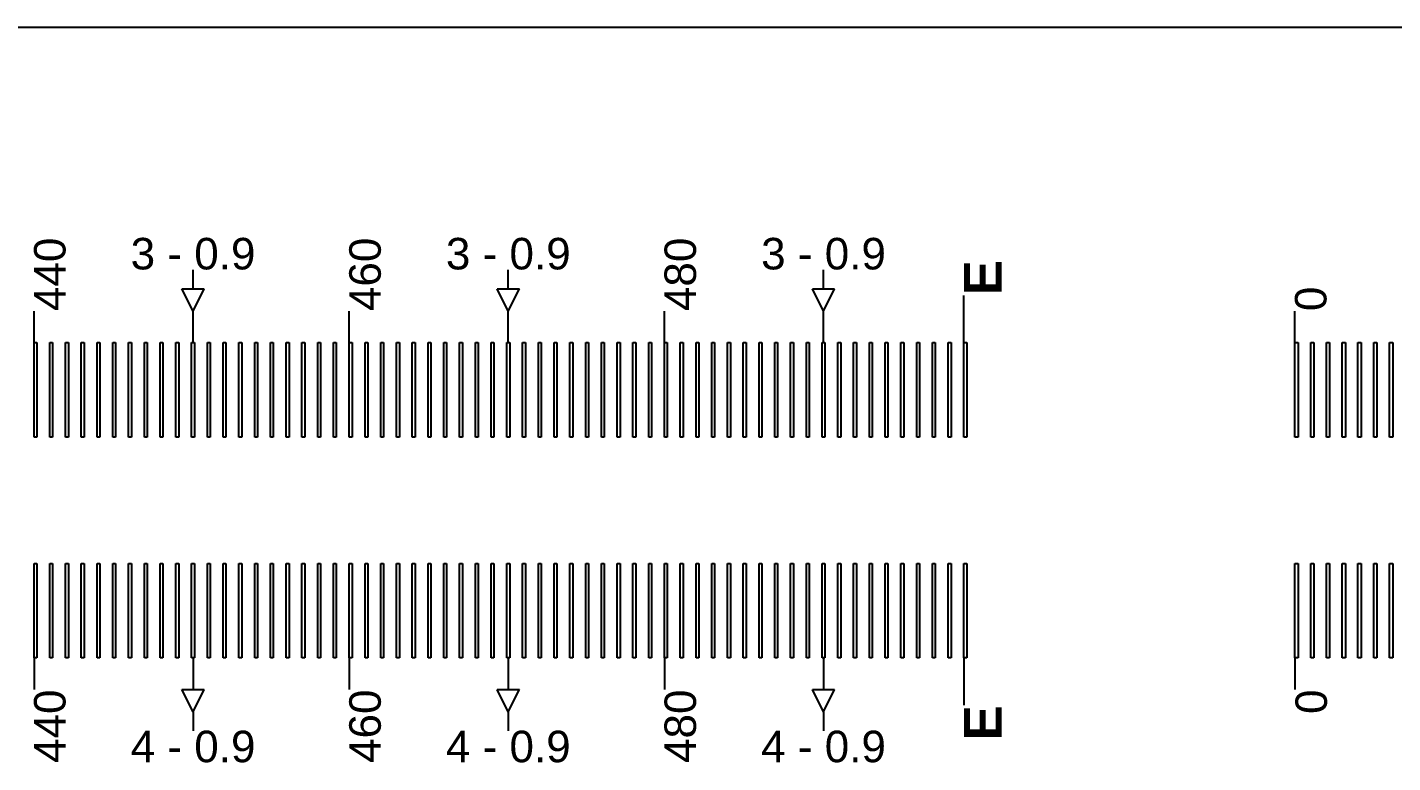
# Model space of a CAD drawing. Extents: x -119394 to 128420, y 74496 to 185496.
# Drawn here: x 11854.7 to 12287.8, y 156962.7 to 157195.9 of the extents above; entities that cross this region are included whole.
import ezdxf

# ---------------------------------------------------------------- set-up
doc = ezdxf.new("R2010")
doc.units = 13
doc.layers.add('CL - Label-1', color=120, linetype='Continuous')
doc.layers.add('CL - Label-2', color=132, linetype='Continuous')
doc.layers.add('CL - Sub-Micro', color=7, linetype='Continuous', true_color=0x47d1ff)
doc.styles.get("Standard").update_dxf_attribs({"font": 'arial.ttf'})

msp = doc.modelspace()

# ---------------------------------------------------------------- linework, layer by layer
for p, q in [((4356.79, 157195.86), (14856.79, 157195.86)), ((5281.79, 157195.86), (13931.79, 157195.86)), ((11907.24, 157112.94), (11907.24, 157118.94)), ((12007.24, 157112.94), (12007.24, 157118.94)), ((12107.24, 157112.94), (12107.24, 157118.94)), ((12151.79, 157095.86), (12151.79, 157110.86)), ((11856.79, 157095.86), (11856.79, 157105.86)), ((11907.24, 157095.86), (11907.24, 157105.86)), ((11956.79, 157095.86), (11956.79, 157105.86)), ((12007.24, 157095.86), (12007.24, 157105.86)), ((12056.79, 157095.86), (12056.79, 157105.86)), ((12107.24, 157095.86), (12107.24, 157105.86)), ((12256.79, 157095.86), (12256.79, 157105.86)), ((11856.79, 156995.86), (11856.79, 156985.86)), ((11907.24, 156995.86), (11907.24, 156985.86)), ((11956.79, 156995.86), (11956.79, 156985.86)), ((12007.24, 156995.86), (12007.24, 156985.86)), ((12056.79, 156995.86), (12056.79, 156985.86)), ((12107.24, 156995.86), (12107.24, 156985.86)), ((12151.79, 156995.86), (12151.79, 156980.86)), ((12256.79, 156995.86), (12256.79, 156985.86)), ((11907.24, 156978.79), (11907.24, 156972.79)), ((12007.24, 156978.79), (12007.24, 156972.79)), ((12107.24, 156978.79), (12107.24, 156972.79))]:
    msp.add_line(p, q)
at = {"layer": 'CL - Label-2'}
for p, q in [((11907.24, 157105.86), (11903.7, 157112.96)), ((11903.7, 157112.96), (11910.77, 157112.96)), ((11907.24, 157105.86), (11910.77, 157112.96)), ((12007.24, 157105.86), (12003.7, 157112.96)), ((12003.7, 157112.96), (12010.77, 157112.96)), ((12007.24, 157105.86), (12010.77, 157112.96)), ((12107.24, 157105.86), (12103.7, 157112.96)), ((12103.7, 157112.96), (12110.77, 157112.96)), ((12107.24, 157105.86), (12110.77, 157112.96)), ((11907.24, 156978.79), (11903.7, 156985.89)), ((11903.7, 156985.89), (11910.77, 156985.89)), ((11907.24, 156978.79), (11910.77, 156985.89)), ((12007.24, 156978.79), (12003.7, 156985.89)), ((12003.7, 156985.89), (12010.77, 156985.89)), ((12007.24, 156978.79), (12010.77, 156985.89)), ((12107.24, 156978.79), (12103.7, 156985.89)), ((12103.7, 156985.89), (12110.77, 156985.89)), ((12107.24, 156978.79), (12110.77, 156985.89))]:
    msp.add_line(p, q, dxfattribs=at)
at = {"layer": 'CL - Sub-Micro'}
for p, q in [((11856.79, 157095.86), (11857.69, 157095.86)), ((11856.79, 157065.86), (11856.79, 157095.86)), ((11857.69, 157095.86), (11857.69, 157065.86)), ((11861.79, 157095.86), (11862.69, 157095.86)), ((11861.79, 157065.86), (11861.79, 157095.86)), ((11862.69, 157095.86), (11862.69, 157065.86)), ((11866.79, 157095.86), (11867.69, 157095.86)), ((11866.79, 157065.86), (11866.79, 157095.86)), ((11867.69, 157095.86), (11867.69, 157065.86)), ((11871.79, 157095.86), (11872.69, 157095.86)), ((11871.79, 157065.86), (11871.79, 157095.86)), ((11872.69, 157095.86), (11872.69, 157065.86)), ((11876.79, 157095.86), (11877.69, 157095.86)), ((11876.79, 157065.86), (11876.79, 157095.86)), ((11877.69, 157095.86), (11877.69, 157065.86)), ((11881.79, 157095.86), (11882.69, 157095.86)), ((11881.79, 157065.86), (11881.79, 157095.86)), ((11882.69, 157095.86), (11882.69, 157065.86)), ((11886.79, 157095.86), (11887.69, 157095.86)), ((11886.79, 157065.86), (11886.79, 157095.86)), ((11887.69, 157095.86), (11887.69, 157065.86)), ((11891.79, 157095.86), (11892.69, 157095.86)), ((11891.79, 157065.86), (11891.79, 157095.86)), ((11892.69, 157095.86), (11892.69, 157065.86)), ((11896.79, 157095.86), (11897.69, 157095.86)), ((11896.79, 157065.86), (11896.79, 157095.86)), ((11897.69, 157095.86), (11897.69, 157065.86)), ((11901.79, 157095.86), (11902.69, 157095.86)), ((11901.79, 157065.86), (11901.79, 157095.86)), ((11902.69, 157095.86), (11902.69, 157065.86)), ((11906.79, 157095.86), (11907.69, 157095.86)), ((11906.79, 157065.86), (11906.79, 157095.86)), ((11907.69, 157095.86), (11907.69, 157065.86)), ((11911.79, 157095.86), (11912.69, 157095.86)), ((11911.79, 157065.86), (11911.79, 157095.86)), ((11912.69, 157095.86), (11912.69, 157065.86)), ((11916.79, 157095.86), (11917.69, 157095.86)), ((11916.79, 157065.86), (11916.79, 157095.86)), ((11917.69, 157095.86), (11917.69, 157065.86)), ((11921.79, 157095.86), (11922.69, 157095.86)), ((11921.79, 157065.86), (11921.79, 157095.86)), ((11922.69, 157095.86), (11922.69, 157065.86)), ((11926.79, 157095.86), (11927.69, 157095.86)), ((11926.79, 157065.86), (11926.79, 157095.86)), ((11927.69, 157095.86), (11927.69, 157065.86)), ((11931.79, 157095.86), (11932.69, 157095.86)), ((11931.79, 157065.86), (11931.79, 157095.86)), ((11932.69, 157095.86), (11932.69, 157065.86)), ((11936.79, 157095.86), (11937.69, 157095.86)), ((11936.79, 157065.86), (11936.79, 157095.86)), ((11937.69, 157095.86), (11937.69, 157065.86)), ((11941.79, 157095.86), (11942.69, 157095.86)), ((11941.79, 157065.86), (11941.79, 157095.86)), ((11942.69, 157095.86), (11942.69, 157065.86)), ((11946.79, 157095.86), (11947.69, 157095.86)), ((11946.79, 157065.86), (11946.79, 157095.86)), ((11947.69, 157095.86), (11947.69, 157065.86)), ((11951.79, 157095.86), (11952.69, 157095.86)), ((11951.79, 157065.86), (11951.79, 157095.86)), ((11952.69, 157095.86), (11952.69, 157065.86)), ((11956.79, 157095.86), (11957.69, 157095.86)), ((11956.79, 157065.86), (11956.79, 157095.86)), ((11957.69, 157095.86), (11957.69, 157065.86)), ((11961.79, 157095.86), (11962.69, 157095.86)), ((11961.79, 157065.86), (11961.79, 157095.86)), ((11962.69, 157095.86), (11962.69, 157065.86)), ((11966.79, 157095.86), (11967.69, 157095.86)), ((11966.79, 157065.86), (11966.79, 157095.86)), ((11967.69, 157095.86), (11967.69, 157065.86)), ((11971.79, 157095.86), (11972.69, 157095.86)), ((11971.79, 157065.86), (11971.79, 157095.86)), ((11972.69, 157095.86), (11972.69, 157065.86)), ((11976.79, 157095.86), (11977.69, 157095.86)), ((11976.79, 157065.86), (11976.79, 157095.86)), ((11977.69, 157095.86), (11977.69, 157065.86)), ((11981.79, 157095.86), (11982.69, 157095.86)), ((11981.79, 157065.86), (11981.79, 157095.86)), ((11982.69, 157095.86), (11982.69, 157065.86)), ((11986.79, 157095.86), (11987.69, 157095.86)), ((11986.79, 157065.86), (11986.79, 157095.86)), ((11987.69, 157095.86), (11987.69, 157065.86)), ((11991.79, 157095.86), (11992.69, 157095.86)), ((11991.79, 157065.86), (11991.79, 157095.86)), ((11992.69, 157095.86), (11992.69, 157065.86)), ((11996.79, 157095.86), (11997.69, 157095.86)), ((11996.79, 157065.86), (11996.79, 157095.86)), ((11997.69, 157095.86), (11997.69, 157065.86)), ((12001.79, 157095.86), (12002.69, 157095.86)), ((12001.79, 157065.86), (12001.79, 157095.86)), ((12002.69, 157095.86), (12002.69, 157065.86)), ((12006.79, 157095.86), (12007.69, 157095.86)), ((12006.79, 157065.86), (12006.79, 157095.86)), ((12007.69, 157095.86), (12007.69, 157065.86)), ((12011.79, 157095.86), (12012.69, 157095.86)), ((12011.79, 157065.86), (12011.79, 157095.86)), ((12012.69, 157095.86), (12012.69, 157065.86)), ((12016.79, 157095.86), (12017.69, 157095.86)), ((12016.79, 157065.86), (12016.79, 157095.86)), ((12017.69, 157095.86), (12017.69, 157065.86)), ((12021.79, 157095.86), (12022.69, 157095.86)), ((12021.79, 157065.86), (12021.79, 157095.86)), ((12022.69, 157095.86), (12022.69, 157065.86)), ((12026.79, 157095.86), (12027.69, 157095.86)), ((12026.79, 157065.86), (12026.79, 157095.86)), ((12027.69, 157095.86), (12027.69, 157065.86)), ((12031.79, 157095.86), (12032.69, 157095.86)), ((12031.79, 157065.86), (12031.79, 157095.86)), ((12032.69, 157095.86), (12032.69, 157065.86)), ((12036.79, 157095.86), (12037.69, 157095.86)), ((12036.79, 157065.86), (12036.79, 157095.86)), ((12037.69, 157095.86), (12037.69, 157065.86)), ((12041.79, 157095.86), (12042.69, 157095.86)), ((12041.79, 157065.86), (12041.79, 157095.86)), ((12042.69, 157095.86), (12042.69, 157065.86)), ((12046.79, 157095.86), (12047.69, 157095.86)), ((12046.79, 157065.86), (12046.79, 157095.86)), ((12047.69, 157095.86), (12047.69, 157065.86)), ((12051.79, 157095.86), (12052.69, 157095.86)), ((12051.79, 157065.86), (12051.79, 157095.86)), ((12052.69, 157095.86), (12052.69, 157065.86)), ((12056.79, 157095.86), (12057.69, 157095.86)), ((12056.79, 157065.86), (12056.79, 157095.86)), ((12057.69, 157095.86), (12057.69, 157065.86)), ((12061.79, 157095.86), (12062.69, 157095.86)), ((12061.79, 157065.86), (12061.79, 157095.86)), ((12062.69, 157095.86), (12062.69, 157065.86)), ((12066.79, 157095.86), (12067.69, 157095.86)), ((12066.79, 157065.86), (12066.79, 157095.86)), ((12067.69, 157095.86), (12067.69, 157065.86)), ((12071.79, 157095.86), (12072.69, 157095.86)), ((12071.79, 157065.86), (12071.79, 157095.86)), ((12072.69, 157095.86), (12072.69, 157065.86)), ((12076.79, 157095.86), (12077.69, 157095.86)), ((12076.79, 157065.86), (12076.79, 157095.86)), ((12077.69, 157095.86), (12077.69, 157065.86)), ((12081.79, 157095.86), (12082.69, 157095.86)), ((12081.79, 157065.86), (12081.79, 157095.86)), ((12082.69, 157095.86), (12082.69, 157065.86)), ((12086.79, 157095.86), (12087.69, 157095.86)), ((12086.79, 157065.86), (12086.79, 157095.86)), ((12087.69, 157095.86), (12087.69, 157065.86)), ((12091.79, 157095.86), (12092.69, 157095.86)), ((12091.79, 157065.86), (12091.79, 157095.86)), ((12092.69, 157095.86), (12092.69, 157065.86)), ((12096.79, 157095.86), (12097.69, 157095.86)), ((12096.79, 157065.86), (12096.79, 157095.86)), ((12097.69, 157095.86), (12097.69, 157065.86)), ((12101.79, 157095.86), (12102.69, 157095.86)), ((12101.79, 157065.86), (12101.79, 157095.86)), ((12102.69, 157095.86), (12102.69, 157065.86)), ((12106.79, 157095.86), (12107.69, 157095.86)), ((12106.79, 157065.86), (12106.79, 157095.86)), ((12107.69, 157095.86), (12107.69, 157065.86)), ((12111.79, 157095.86), (12112.69, 157095.86)), ((12111.79, 157065.86), (12111.79, 157095.86)), ((12112.69, 157095.86), (12112.69, 157065.86)), ((12116.79, 157095.86), (12117.69, 157095.86)), ((12116.79, 157065.86), (12116.79, 157095.86)), ((12117.69, 157095.86), (12117.69, 157065.86)), ((12121.79, 157095.86), (12122.69, 157095.86)), ((12121.79, 157065.86), (12121.79, 157095.86)), ((12122.69, 157095.86), (12122.69, 157065.86)), ((12126.79, 157095.86), (12127.69, 157095.86)), ((12126.79, 157065.86), (12126.79, 157095.86)), ((12127.69, 157095.86), (12127.69, 157065.86)), ((12131.79, 157095.86), (12132.69, 157095.86)), ((12131.79, 157065.86), (12131.79, 157095.86)), ((12132.69, 157095.86), (12132.69, 157065.86)), ((12136.79, 157095.86), (12137.69, 157095.86)), ((12136.79, 157065.86), (12136.79, 157095.86)), ((12137.69, 157095.86), (12137.69, 157065.86)), ((12141.79, 157095.86), (12142.69, 157095.86)), ((12141.79, 157065.86), (12141.79, 157095.86)), ((12142.69, 157095.86), (12142.69, 157065.86)), ((12146.79, 157095.86), (12147.69, 157095.86)), ((12146.79, 157065.86), (12146.79, 157095.86)), ((12147.69, 157095.86), (12147.69, 157065.86)), ((12151.79, 157095.86), (12152.69, 157095.86)), ((12151.79, 157065.86), (12151.79, 157095.86)), ((12152.69, 157095.86), (12152.69, 157065.86)), ((12256.79, 157095.86), (12257.79, 157095.86)), ((12256.79, 157065.86), (12256.79, 157095.86)), ((12257.79, 157095.86), (12257.79, 157065.86)), ((12261.79, 157095.86), (12262.79, 157095.86)), ((12261.79, 157065.86), (12261.79, 157095.86)), ((12262.79, 157095.86), (12262.79, 157065.86)), ((12266.79, 157095.86), (12267.79, 157095.86)), ((12266.79, 157065.86), (12266.79, 157095.86)), ((12267.79, 157095.86), (12267.79, 157065.86)), ((12271.79, 157095.86), (12272.79, 157095.86)), ((12271.79, 157065.86), (12271.79, 157095.86)), ((12272.79, 157095.86), (12272.79, 157065.86)), ((12276.79, 157095.86), (12277.79, 157095.86)), ((12276.79, 157065.86), (12276.79, 157095.86)), ((12277.79, 157095.86), (12277.79, 157065.86)), ((12281.79, 157095.86), (12282.79, 157095.86)), ((12281.79, 157065.86), (12281.79, 157095.86)), ((12282.79, 157095.86), (12282.79, 157065.86)), ((12286.79, 157095.86), (12287.79, 157095.86)), ((12286.79, 157065.86), (12286.79, 157095.86)), ((12287.79, 157095.86), (12287.79, 157065.86)), ((11857.69, 157065.86), (11856.79, 157065.86)), ((11862.69, 157065.86), (11861.79, 157065.86)), ((11867.69, 157065.86), (11866.79, 157065.86)), ((11872.69, 157065.86), (11871.79, 157065.86)), ((11877.69, 157065.86), (11876.79, 157065.86)), ((11882.69, 157065.86), (11881.79, 157065.86)), ((11887.69, 157065.86), (11886.79, 157065.86)), ((11892.69, 157065.86), (11891.79, 157065.86)), ((11897.69, 157065.86), (11896.79, 157065.86)), ((11902.69, 157065.86), (11901.79, 157065.86)), ((11907.69, 157065.86), (11906.79, 157065.86)), ((11912.69, 157065.86), (11911.79, 157065.86)), ((11917.69, 157065.86), (11916.79, 157065.86)), ((11922.69, 157065.86), (11921.79, 157065.86)), ((11927.69, 157065.86), (11926.79, 157065.86)), ((11932.69, 157065.86), (11931.79, 157065.86)), ((11937.69, 157065.86), (11936.79, 157065.86)), ((11942.69, 157065.86), (11941.79, 157065.86)), ((11947.69, 157065.86), (11946.79, 157065.86)), ((11952.69, 157065.86), (11951.79, 157065.86)), ((11957.69, 157065.86), (11956.79, 157065.86)), ((11962.69, 157065.86), (11961.79, 157065.86)), ((11967.69, 157065.86), (11966.79, 157065.86)), ((11972.69, 157065.86), (11971.79, 157065.86)), ((11977.69, 157065.86), (11976.79, 157065.86)), ((11982.69, 157065.86), (11981.79, 157065.86)), ((11987.69, 157065.86), (11986.79, 157065.86)), ((11992.69, 157065.86), (11991.79, 157065.86)), ((11997.69, 157065.86), (11996.79, 157065.86)), ((12002.69, 157065.86), (12001.79, 157065.86)), ((12007.69, 157065.86), (12006.79, 157065.86)), ((12012.69, 157065.86), (12011.79, 157065.86)), ((12017.69, 157065.86), (12016.79, 157065.86)), ((12022.69, 157065.86), (12021.79, 157065.86)), ((12027.69, 157065.86), (12026.79, 157065.86)), ((12032.69, 157065.86), (12031.79, 157065.86)), ((12037.69, 157065.86), (12036.79, 157065.86)), ((12042.69, 157065.86), (12041.79, 157065.86)), ((12047.69, 157065.86), (12046.79, 157065.86)), ((12052.69, 157065.86), (12051.79, 157065.86)), ((12057.69, 157065.86), (12056.79, 157065.86)), ((12062.69, 157065.86), (12061.79, 157065.86)), ((12067.69, 157065.86), (12066.79, 157065.86)), ((12072.69, 157065.86), (12071.79, 157065.86)), ((12077.69, 157065.86), (12076.79, 157065.86)), ((12082.69, 157065.86), (12081.79, 157065.86)), ((12087.69, 157065.86), (12086.79, 157065.86)), ((12092.69, 157065.86), (12091.79, 157065.86)), ((12097.69, 157065.86), (12096.79, 157065.86)), ((12102.69, 157065.86), (12101.79, 157065.86)), ((12107.69, 157065.86), (12106.79, 157065.86)), ((12112.69, 157065.86), (12111.79, 157065.86)), ((12117.69, 157065.86), (12116.79, 157065.86)), ((12122.69, 157065.86), (12121.79, 157065.86)), ((12127.69, 157065.86), (12126.79, 157065.86)), ((12132.69, 157065.86), (12131.79, 157065.86)), ((12137.69, 157065.86), (12136.79, 157065.86)), ((12142.69, 157065.86), (12141.79, 157065.86)), ((12147.69, 157065.86), (12146.79, 157065.86)), ((12152.69, 157065.86), (12151.79, 157065.86)), ((12257.79, 157065.86), (12256.79, 157065.86)), ((12262.79, 157065.86), (12261.79, 157065.86)), ((12267.79, 157065.86), (12266.79, 157065.86)), ((12272.79, 157065.86), (12271.79, 157065.86)), ((12277.79, 157065.86), (12276.79, 157065.86)), ((12282.79, 157065.86), (12281.79, 157065.86)), ((12287.79, 157065.86), (12286.79, 157065.86)), ((11856.79, 157025.86), (11857.69, 157025.86)), ((11856.79, 156995.86), (11856.79, 157025.86)), ((11857.69, 157025.86), (11857.69, 156995.86)), ((11861.79, 157025.86), (11862.69, 157025.86)), ((11861.79, 156995.86), (11861.79, 157025.86)), ((11862.69, 157025.86), (11862.69, 156995.86)), ((11866.79, 157025.86), (11867.69, 157025.86)), ((11866.79, 156995.86), (11866.79, 157025.86)), ((11867.69, 157025.86), (11867.69, 156995.86)), ((11871.79, 157025.86), (11872.69, 157025.86)), ((11871.79, 156995.86), (11871.79, 157025.86)), ((11872.69, 157025.86), (11872.69, 156995.86)), ((11876.79, 157025.86), (11877.69, 157025.86)), ((11876.79, 156995.86), (11876.79, 157025.86)), ((11877.69, 157025.86), (11877.69, 156995.86)), ((11881.79, 157025.86), (11882.69, 157025.86)), ((11881.79, 156995.86), (11881.79, 157025.86)), ((11882.69, 157025.86), (11882.69, 156995.86)), ((11886.79, 157025.86), (11887.69, 157025.86)), ((11886.79, 156995.86), (11886.79, 157025.86)), ((11887.69, 157025.86), (11887.69, 156995.86)), ((11891.79, 157025.86), (11892.69, 157025.86)), ((11891.79, 156995.86), (11891.79, 157025.86)), ((11892.69, 157025.86), (11892.69, 156995.86)), ((11896.79, 157025.86), (11897.69, 157025.86)), ((11896.79, 156995.86), (11896.79, 157025.86)), ((11897.69, 157025.86), (11897.69, 156995.86)), ((11901.79, 157025.86), (11902.69, 157025.86)), ((11901.79, 156995.86), (11901.79, 157025.86)), ((11902.69, 157025.86), (11902.69, 156995.86)), ((11906.79, 157025.86), (11907.69, 157025.86)), ((11906.79, 156995.86), (11906.79, 157025.86)), ((11907.69, 157025.86), (11907.69, 156995.86)), ((11911.79, 157025.86), (11912.69, 157025.86)), ((11911.79, 156995.86), (11911.79, 157025.86)), ((11912.69, 157025.86), (11912.69, 156995.86)), ((11916.79, 157025.86), (11917.69, 157025.86)), ((11916.79, 156995.86), (11916.79, 157025.86)), ((11917.69, 157025.86), (11917.69, 156995.86)), ((11921.79, 157025.86), (11922.69, 157025.86)), ((11921.79, 156995.86), (11921.79, 157025.86)), ((11922.69, 157025.86), (11922.69, 156995.86)), ((11926.79, 157025.86), (11927.69, 157025.86)), ((11926.79, 156995.86), (11926.79, 157025.86)), ((11927.69, 157025.86), (11927.69, 156995.86)), ((11931.79, 157025.86), (11932.69, 157025.86)), ((11931.79, 156995.86), (11931.79, 157025.86)), ((11932.69, 157025.86), (11932.69, 156995.86)), ((11936.79, 157025.86), (11937.69, 157025.86)), ((11936.79, 156995.86), (11936.79, 157025.86)), ((11937.69, 157025.86), (11937.69, 156995.86)), ((11941.79, 157025.86), (11942.69, 157025.86)), ((11941.79, 156995.86), (11941.79, 157025.86)), ((11942.69, 157025.86), (11942.69, 156995.86)), ((11946.79, 157025.86), (11947.69, 157025.86)), ((11946.79, 156995.86), (11946.79, 157025.86)), ((11947.69, 157025.86), (11947.69, 156995.86)), ((11951.79, 157025.86), (11952.69, 157025.86)), ((11951.79, 156995.86), (11951.79, 157025.86)), ((11952.69, 157025.86), (11952.69, 156995.86)), ((11956.79, 157025.86), (11957.69, 157025.86)), ((11956.79, 156995.86), (11956.79, 157025.86)), ((11957.69, 157025.86), (11957.69, 156995.86)), ((11961.79, 157025.86), (11962.69, 157025.86)), ((11961.79, 156995.86), (11961.79, 157025.86)), ((11962.69, 157025.86), (11962.69, 156995.86)), ((11966.79, 157025.86), (11967.69, 157025.86)), ((11966.79, 156995.86), (11966.79, 157025.86)), ((11967.69, 157025.86), (11967.69, 156995.86)), ((11971.79, 157025.86), (11972.69, 157025.86)), ((11971.79, 156995.86), (11971.79, 157025.86)), ((11972.69, 157025.86), (11972.69, 156995.86)), ((11976.79, 157025.86), (11977.69, 157025.86)), ((11976.79, 156995.86), (11976.79, 157025.86)), ((11977.69, 157025.86), (11977.69, 156995.86)), ((11981.79, 157025.86), (11982.69, 157025.86)), ((11981.79, 156995.86), (11981.79, 157025.86)), ((11982.69, 157025.86), (11982.69, 156995.86)), ((11986.79, 157025.86), (11987.69, 157025.86)), ((11986.79, 156995.86), (11986.79, 157025.86)), ((11987.69, 157025.86), (11987.69, 156995.86)), ((11991.79, 157025.86), (11992.69, 157025.86)), ((11991.79, 156995.86), (11991.79, 157025.86)), ((11992.69, 157025.86), (11992.69, 156995.86)), ((11996.79, 157025.86), (11997.69, 157025.86)), ((11996.79, 156995.86), (11996.79, 157025.86)), ((11997.69, 157025.86), (11997.69, 156995.86)), ((12001.79, 157025.86), (12002.69, 157025.86)), ((12001.79, 156995.86), (12001.79, 157025.86)), ((12002.69, 157025.86), (12002.69, 156995.86)), ((12006.79, 157025.86), (12007.69, 157025.86)), ((12006.79, 156995.86), (12006.79, 157025.86)), ((12007.69, 157025.86), (12007.69, 156995.86)), ((12011.79, 157025.86), (12012.69, 157025.86)), ((12011.79, 156995.86), (12011.79, 157025.86)), ((12012.69, 157025.86), (12012.69, 156995.86)), ((12016.79, 157025.86), (12017.69, 157025.86)), ((12016.79, 156995.86), (12016.79, 157025.86)), ((12017.69, 157025.86), (12017.69, 156995.86)), ((12021.79, 157025.86), (12022.69, 157025.86)), ((12021.79, 156995.86), (12021.79, 157025.86)), ((12022.69, 157025.86), (12022.69, 156995.86)), ((12026.79, 157025.86), (12027.69, 157025.86)), ((12026.79, 156995.86), (12026.79, 157025.86)), ((12027.69, 157025.86), (12027.69, 156995.86)), ((12031.79, 157025.86), (12032.69, 157025.86)), ((12031.79, 156995.86), (12031.79, 157025.86)), ((12032.69, 157025.86), (12032.69, 156995.86)), ((12036.79, 157025.86), (12037.69, 157025.86)), ((12036.79, 156995.86), (12036.79, 157025.86)), ((12037.69, 157025.86), (12037.69, 156995.86)), ((12041.79, 157025.86), (12042.69, 157025.86)), ((12041.79, 156995.86), (12041.79, 157025.86)), ((12042.69, 157025.86), (12042.69, 156995.86)), ((12046.79, 157025.86), (12047.69, 157025.86)), ((12046.79, 156995.86), (12046.79, 157025.86)), ((12047.69, 157025.86), (12047.69, 156995.86)), ((12051.79, 157025.86), (12052.69, 157025.86)), ((12051.79, 156995.86), (12051.79, 157025.86)), ((12052.69, 157025.86), (12052.69, 156995.86)), ((12056.79, 157025.86), (12057.69, 157025.86)), ((12056.79, 156995.86), (12056.79, 157025.86)), ((12057.69, 157025.86), (12057.69, 156995.86)), ((12061.79, 157025.86), (12062.69, 157025.86)), ((12061.79, 156995.86), (12061.79, 157025.86)), ((12062.69, 157025.86), (12062.69, 156995.86)), ((12066.79, 157025.86), (12067.69, 157025.86)), ((12066.79, 156995.86), (12066.79, 157025.86)), ((12067.69, 157025.86), (12067.69, 156995.86)), ((12071.79, 157025.86), (12072.69, 157025.86)), ((12071.79, 156995.86), (12071.79, 157025.86)), ((12072.69, 157025.86), (12072.69, 156995.86)), ((12076.79, 157025.86), (12077.69, 157025.86)), ((12076.79, 156995.86), (12076.79, 157025.86)), ((12077.69, 157025.86), (12077.69, 156995.86)), ((12081.79, 157025.86), (12082.69, 157025.86)), ((12081.79, 156995.86), (12081.79, 157025.86)), ((12082.69, 157025.86), (12082.69, 156995.86)), ((12086.79, 157025.86), (12087.69, 157025.86)), ((12086.79, 156995.86), (12086.79, 157025.86)), ((12087.69, 157025.86), (12087.69, 156995.86)), ((12091.79, 157025.86), (12092.69, 157025.86)), ((12091.79, 156995.86), (12091.79, 157025.86)), ((12092.69, 157025.86), (12092.69, 156995.86)), ((12096.79, 157025.86), (12097.69, 157025.86)), ((12096.79, 156995.86), (12096.79, 157025.86)), ((12097.69, 157025.86), (12097.69, 156995.86)), ((12101.79, 157025.86), (12102.69, 157025.86)), ((12101.79, 156995.86), (12101.79, 157025.86)), ((12102.69, 157025.86), (12102.69, 156995.86)), ((12106.79, 157025.86), (12107.69, 157025.86)), ((12106.79, 156995.86), (12106.79, 157025.86)), ((12107.69, 157025.86), (12107.69, 156995.86)), ((12111.79, 157025.86), (12112.69, 157025.86)), ((12111.79, 156995.86), (12111.79, 157025.86)), ((12112.69, 157025.86), (12112.69, 156995.86)), ((12116.79, 157025.86), (12117.69, 157025.86)), ((12116.79, 156995.86), (12116.79, 157025.86)), ((12117.69, 157025.86), (12117.69, 156995.86)), ((12121.79, 157025.86), (12122.69, 157025.86)), ((12121.79, 156995.86), (12121.79, 157025.86)), ((12122.69, 157025.86), (12122.69, 156995.86)), ((12126.79, 157025.86), (12127.69, 157025.86)), ((12126.79, 156995.86), (12126.79, 157025.86)), ((12127.69, 157025.86), (12127.69, 156995.86)), ((12131.79, 157025.86), (12132.69, 157025.86)), ((12131.79, 156995.86), (12131.79, 157025.86)), ((12132.69, 157025.86), (12132.69, 156995.86)), ((12136.79, 157025.86), (12137.69, 157025.86)), ((12136.79, 156995.86), (12136.79, 157025.86)), ((12137.69, 157025.86), (12137.69, 156995.86)), ((12141.79, 157025.86), (12142.69, 157025.86)), ((12141.79, 156995.86), (12141.79, 157025.86)), ((12142.69, 157025.86), (12142.69, 156995.86)), ((12146.79, 157025.86), (12147.69, 157025.86)), ((12146.79, 156995.86), (12146.79, 157025.86)), ((12147.69, 157025.86), (12147.69, 156995.86)), ((12151.79, 157025.86), (12152.69, 157025.86)), ((12151.79, 156995.86), (12151.79, 157025.86)), ((12152.69, 157025.86), (12152.69, 156995.86)), ((12256.79, 157025.86), (12257.79, 157025.86)), ((12256.79, 156995.86), (12256.79, 157025.86)), ((12257.79, 157025.86), (12257.79, 156995.86)), ((12261.79, 157025.86), (12262.79, 157025.86)), ((12261.79, 156995.86), (12261.79, 157025.86)), ((12262.79, 157025.86), (12262.79, 156995.86)), ((12266.79, 157025.86), (12267.79, 157025.86)), ((12266.79, 156995.86), (12266.79, 157025.86)), ((12267.79, 157025.86), (12267.79, 156995.86)), ((12271.79, 157025.86), (12272.79, 157025.86)), ((12271.79, 156995.86), (12271.79, 157025.86)), ((12272.79, 157025.86), (12272.79, 156995.86)), ((12276.79, 157025.86), (12277.79, 157025.86)), ((12276.79, 156995.86), (12276.79, 157025.86)), ((12277.79, 157025.86), (12277.79, 156995.86)), ((12281.79, 157025.86), (12282.79, 157025.86)), ((12281.79, 156995.86), (12281.79, 157025.86)), ((12282.79, 157025.86), (12282.79, 156995.86)), ((12286.79, 157025.86), (12287.79, 157025.86)), ((12286.79, 156995.86), (12286.79, 157025.86)), ((12287.79, 157025.86), (12287.79, 156995.86)), ((11857.69, 156995.86), (11856.79, 156995.86)), ((11862.69, 156995.86), (11861.79, 156995.86)), ((11867.69, 156995.86), (11866.79, 156995.86)), ((11872.69, 156995.86), (11871.79, 156995.86)), ((11877.69, 156995.86), (11876.79, 156995.86)), ((11882.69, 156995.86), (11881.79, 156995.86)), ((11887.69, 156995.86), (11886.79, 156995.86)), ((11892.69, 156995.86), (11891.79, 156995.86)), ((11897.69, 156995.86), (11896.79, 156995.86)), ((11902.69, 156995.86), (11901.79, 156995.86)), ((11907.69, 156995.86), (11906.79, 156995.86)), ((11912.69, 156995.86), (11911.79, 156995.86)), ((11917.69, 156995.86), (11916.79, 156995.86)), ((11922.69, 156995.86), (11921.79, 156995.86)), ((11927.69, 156995.86), (11926.79, 156995.86)), ((11932.69, 156995.86), (11931.79, 156995.86)), ((11937.69, 156995.86), (11936.79, 156995.86)), ((11942.69, 156995.86), (11941.79, 156995.86)), ((11947.69, 156995.86), (11946.79, 156995.86)), ((11952.69, 156995.86), (11951.79, 156995.86)), ((11957.69, 156995.86), (11956.79, 156995.86)), ((11962.69, 156995.86), (11961.79, 156995.86)), ((11967.69, 156995.86), (11966.79, 156995.86)), ((11972.69, 156995.86), (11971.79, 156995.86)), ((11977.69, 156995.86), (11976.79, 156995.86)), ((11982.69, 156995.86), (11981.79, 156995.86)), ((11987.69, 156995.86), (11986.79, 156995.86)), ((11992.69, 156995.86), (11991.79, 156995.86)), ((11997.69, 156995.86), (11996.79, 156995.86)), ((12002.69, 156995.86), (12001.79, 156995.86)), ((12007.69, 156995.86), (12006.79, 156995.86)), ((12012.69, 156995.86), (12011.79, 156995.86)), ((12017.69, 156995.86), (12016.79, 156995.86)), ((12022.69, 156995.86), (12021.79, 156995.86)), ((12027.69, 156995.86), (12026.79, 156995.86)), ((12032.69, 156995.86), (12031.79, 156995.86)), ((12037.69, 156995.86), (12036.79, 156995.86)), ((12042.69, 156995.86), (12041.79, 156995.86)), ((12047.69, 156995.86), (12046.79, 156995.86)), ((12052.69, 156995.86), (12051.79, 156995.86)), ((12057.69, 156995.86), (12056.79, 156995.86)), ((12062.69, 156995.86), (12061.79, 156995.86)), ((12067.69, 156995.86), (12066.79, 156995.86)), ((12072.69, 156995.86), (12071.79, 156995.86)), ((12077.69, 156995.86), (12076.79, 156995.86)), ((12082.69, 156995.86), (12081.79, 156995.86)), ((12087.69, 156995.86), (12086.79, 156995.86)), ((12092.69, 156995.86), (12091.79, 156995.86)), ((12097.69, 156995.86), (12096.79, 156995.86)), ((12102.69, 156995.86), (12101.79, 156995.86)), ((12107.69, 156995.86), (12106.79, 156995.86)), ((12112.69, 156995.86), (12111.79, 156995.86)), ((12117.69, 156995.86), (12116.79, 156995.86)), ((12122.69, 156995.86), (12121.79, 156995.86)), ((12127.69, 156995.86), (12126.79, 156995.86)), ((12132.69, 156995.86), (12131.79, 156995.86)), ((12137.69, 156995.86), (12136.79, 156995.86)), ((12142.69, 156995.86), (12141.79, 156995.86)), ((12147.69, 156995.86), (12146.79, 156995.86)), ((12152.69, 156995.86), (12151.79, 156995.86)), ((12257.79, 156995.86), (12256.79, 156995.86)), ((12262.79, 156995.86), (12261.79, 156995.86)), ((12267.79, 156995.86), (12266.79, 156995.86)), ((12272.79, 156995.86), (12271.79, 156995.86)), ((12277.79, 156995.86), (12276.79, 156995.86)), ((12282.79, 156995.86), (12281.79, 156995.86)), ((12287.79, 156995.86), (12286.79, 156995.86))]:
    msp.add_line(p, q, dxfattribs=at)

# ---------------------------------------------------------------- texts
at = {"layer": 'CL - Label-1'}
for s, width, heights, insert, char_height, attachment_point, rotation in [('440', 21.565, [8.55], (11856.79, 157105.86), 10, 1, 90), ('460', 21.565, [8.55], (11956.79, 157105.86), 10, 1, 90), ('480', 21.565, [8.55], (12056.79, 157105.86), 10, 1, 90), ('{\\fArial|b1|i0|c0|p34;E}', 33.3178, [8.18], (12151.79, 157110.86), 12, 1, 90), ('0', 21.565, [8.55], (12256.79, 157105.86), 10, 1, 90), ('440', 21.565, [8.55], (11856.79, 156985.86), 10, 3, 90), ('460', 21.565, [8.55], (11956.79, 156985.86), 10, 3, 90), ('480', 21.565, [8.55], (12056.79, 156985.86), 10, 3, 90), ('0', 21.565, [8.55], (12256.79, 156985.86), 10, 7, 270), ('{\\fArial|b1|i0|c0|p34;E}', 33.3178, [8.18], (12151.79, 156980.86), 12, 3, 90)]:
    msp.add_mtext_dynamic_manual_height_columns(s, width=width, gutter_width=12.5, heights=heights, dxfattribs=dict(at, insert=insert, char_height=char_height, attachment_point=attachment_point, rotation=rotation))
at = {"layer": 'CL - Label-2', "char_height": 10}
for s, insert, attachment_point in [('3 - 0.9', (11907.24, 157118.94), 8), ('3 - 0.9', (12007.24, 157118.94), 8), ('3 - 0.9', (12107.24, 157118.94), 8), ('4 - 0.9', (11907.24, 156972.79), 2), ('4 - 0.9', (12007.24, 156972.79), 2), ('4 - 0.9', (12107.24, 156972.79), 2)]:
    msp.add_mtext_dynamic_manual_height_columns(s, width=52.3045, gutter_width=12.5, heights=[18.11], dxfattribs=dict(at, insert=insert, attachment_point=attachment_point))

doc.saveas('drawing.dxf')
